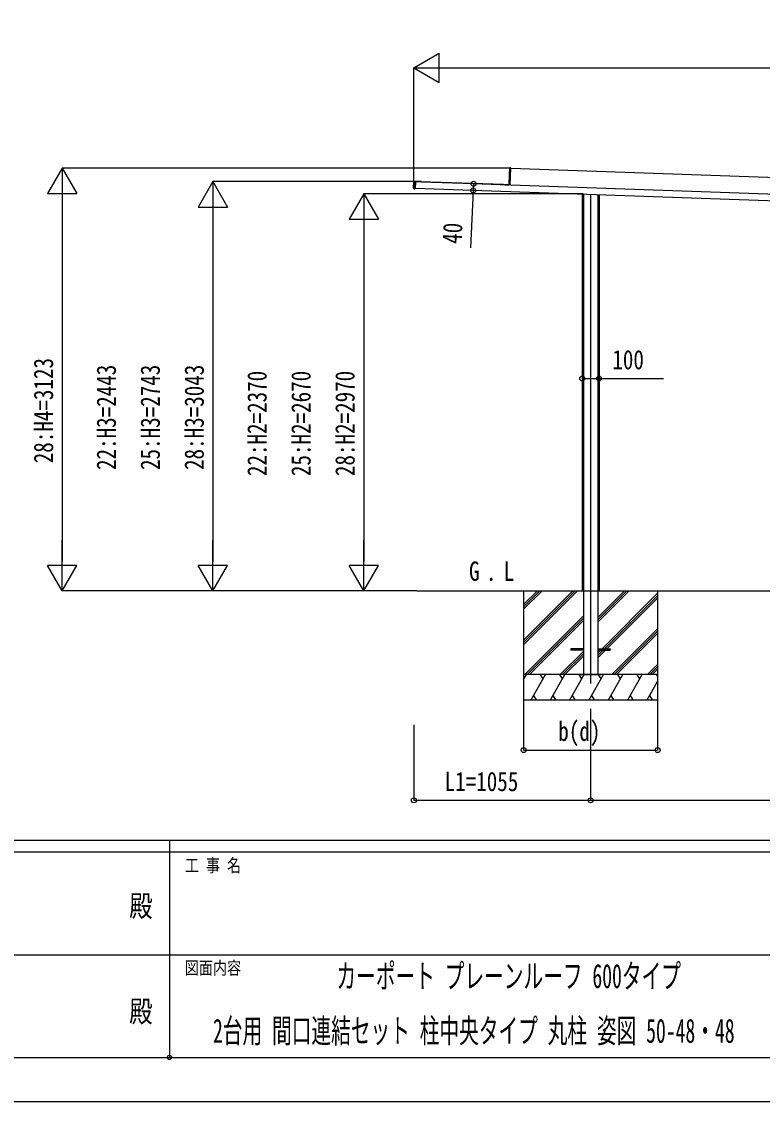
# Model space of a CAD drawing. Units: millimetres, scale not verified. Extents: x -14718 to 14718, y -10396 to 10396.
# Drawn here: x -900 to 3523, y -10394 to -3948 of the extents above; entities that cross this region are included whole.
import ezdxf
from ezdxf.enums import TextEntityAlignment as Align

# ---------------------------------------------------------------- set-up
doc = ezdxf.new("R2010")
doc.units = ezdxf.units.MM
doc.header["$LTSCALE"] = 50
doc.header["$PDMODE"] = 32
doc.header["$PDSIZE"] = 25
for name, color, linetype in [('0-2_USER1', 3, 'Continuous'), ('0-3_YKK_12', 2, 'Continuous'), ('0-4_YKK_A1', 4, 'Continuous'), ('0-5_YKK_D', 6, 'Continuous'), ('0-6_YKK_ZWAK', 7, 'Continuous')]:
    doc.layers.add(name, color=color, linetype=linetype)
doc.styles.add('ＭＳ ゴシック', font='')
doc.styles.get('ＭＳ ゴシック').set_extended_font_data('MS Gothic')

msp = doc.modelspace()

# ---------------------------------------------------------------- linework, layer by layer
at = {"layer": '0-3_YKK_12'}
msp.add_line((2497.57, -4977.33), (2497.57, -7898.63), dxfattribs=at)
at = {"layer": '0-4_YKK_A1'}
for p, q in [((2014.67, -4821.42), (2011.46, -4913.52)), ((2014.67, -4821.42), (2014.2, -4821.41)), ((2020.21, -4821.28), (2014.67, -4821.42)), ((2014.69, -4820.93), (2020.23, -4820.78)), ((2016.67, -4922.69), (2020.21, -4821.28)), ((2020.13, -4823.48), (5881.98, -4958.33)), ((2020.23, -4820.78), (2020.21, -4821.28)), ((1439.83, -4942.83), (1441.19, -4903.85)), ((1441.53, -4943.9), (1442.97, -4902.85)), ((1442, -4943.92), (1441.53, -4943.9)), ((1449.5, -4945.14), (1441.99, -4944.42)), ((1443.44, -4902.86), (1442, -4943.92)), ((1442, -4943.92), (1449.51, -4944.64)), ((1442.73, -4945.93), (1447.72, -4946.1)), ((1443.44, -4902.86), (1442.97, -4902.85)), ((1450.98, -4902.66), (1443.44, -4902.86)), ((1457.79, -4901.43), (1444.3, -4900.96)), ((1447.72, -4946.1), (1447.76, -4944.99)), ((1449.29, -4901.13), (1449.25, -4902.23)), ((1449.51, -4944.64), (1449.5, -4945.14)), ((1450.98, -4902.66), (1449.51, -4944.64)), ((6444.19, -5118.06), (1449.55, -4943.64)), ((6445.59, -5078.08), (1450.94, -4903.66)), ((1457.72, -4903.43), (1457.79, -4901.43)), ((1463.78, -4901.64), (1457.79, -4901.43)), ((1463.71, -4903.64), (1463.78, -4901.64)), ((1473.78, -4901.99), (1463.78, -4901.64)), ((1473.71, -4903.98), (1473.78, -4901.99)), ((1479.7, -4904.19), (1479.77, -4902.19)), ((1481.88, -4904.74), (1481.91, -4903.65)), ((2008.8, -4923.14), (1481.88, -4904.74)), ((1976.66, -4920.92), (1481.91, -4903.65)), ((1486.72, -4904.91), (1486.73, -4904.61)), ((1486.73, -4904.61), (1486.75, -4904.01)), ((1976.62, -4922.02), (1976.66, -4920.92)), ((1981.67, -4922.2), (1981.68, -4921.9)), ((1981.68, -4921.9), (1981.7, -4921.3)), ((1981.7, -4921.3), (1981.71, -4921)), ((1985.66, -4922.34), (1985.69, -4921.64)), ((2016.66, -4922.72), (1985.69, -4921.64)), ((2011.18, -4921.53), (2010.71, -4921.51)), ((2011.46, -4913.52), (2010.99, -4913.5)), ((2011.46, -4913.52), (2011.18, -4921.53)), ((2016.67, -4922.69), (2016.64, -4923.42)), ((2447.57, -4978.49), (2447.57, -7346.13)), ((2454.43, -4978.73), (2454.43, -7846.13)), ((2540.71, -4981.74), (2540.71, -7846.13)), ((2547.57, -4981.98), (2547.57, -7346.13)), ((1460.04, -7346.13), (6958.44, -7346.13)), ((2097.57, -7346.13), (2097.57, -7996.13)), ((2097.57, -7640.11), (2391.55, -7346.13)), ((2097.57, -7654.25), (2405.69, -7346.13)), ((2097.57, -7668.39), (2419.83, -7346.13)), ((2097.57, -7427.98), (2179.41, -7346.13)), ((2097.57, -7442.12), (2193.56, -7346.13)), ((2097.57, -7456.26), (2207.7, -7346.13)), ((2540.71, -7533.63), (2728.2, -7346.13)), ((2540.71, -7519.48), (2714.06, -7346.13)), ((2540.71, -7505.34), (2699.92, -7346.13)), ((2897.57, -7346.13), (2897.57, -7996.13)), ((2566.55, -7691.63), (2897.57, -7360.61)), ((2580.69, -7691.63), (2897.57, -7374.75)), ((2594.83, -7691.63), (2897.57, -7388.9)), ((2103.68, -7846.13), (2454.43, -7495.38)), ((2117.82, -7846.13), (2454.43, -7509.52)), ((2131.96, -7846.13), (2454.43, -7523.67)), ((2624.18, -7846.13), (2897.57, -7572.74)), ((2638.32, -7846.13), (2897.57, -7586.89)), ((2652.46, -7846.13), (2897.57, -7601.03)), ((2315.81, -7846.13), (2454.43, -7707.51)), ((2329.95, -7846.13), (2454.43, -7721.65)), ((2380.07, -7691.63), (2380.07, -7700.63)), ((2454.43, -7691.63), (2380.07, -7691.63)), ((2454.43, -7700.63), (2380.07, -7700.63)), ((2540.71, -7691.63), (2615.07, -7691.63)), ((2540.71, -7745.76), (2585.83, -7700.63)), ((2540.71, -7717.47), (2557.55, -7700.63)), ((2540.71, -7731.61), (2571.69, -7700.63)), ((2540.71, -7700.63), (2615.07, -7700.63)), ((2615.07, -7691.63), (2615.07, -7700.63)), ((2344.1, -7846.13), (2454.43, -7735.8)), ((2836.31, -7846.13), (2897.57, -7784.87)), ((2850.45, -7846.13), (2897.57, -7799.02)), ((2897.57, -7846.13), (2097.57, -7846.13)), ((2097.57, -7875.07), (2114.28, -7846.13)), ((2142.11, -7996.13), (2228.72, -7846.13)), ((2213.72, -7872.12), (2198.71, -7846.13)), ((2257.59, -7996.13), (2344.19, -7846.13)), ((2329.19, -7872.12), (2314.19, -7846.13)), ((2373.06, -7996.13), (2459.66, -7846.13)), ((2444.66, -7872.11), (2429.66, -7846.13)), ((2436.67, -7846.13), (2558.47, -7846.13)), ((2488.53, -7996.13), (2575.13, -7846.13)), ((2560.13, -7872.11), (2545.13, -7846.13)), ((2604, -7996.13), (2690.6, -7846.13)), ((2675.6, -7872.11), (2660.6, -7846.13)), ((2719.47, -7996.13), (2806.07, -7846.13)), ((2791.07, -7872.11), (2776.07, -7846.13)), ((2864.59, -7846.13), (2897.57, -7813.16)), ((2897.57, -7856.58), (2891.54, -7846.13)), ((2099.28, -7872.11), (2097.57, -7869.15)), ((2834.94, -7996.13), (2897.57, -7887.65)), ((2157.11, -7970.15), (2172.11, -7996.13)), ((2272.58, -7970.15), (2287.58, -7996.13)), ((2388.06, -7970.15), (2403.06, -7996.13)), ((2503.53, -7970.15), (2518.52, -7996.13)), ((2619, -7970.15), (2633.99, -7996.13)), ((2734.47, -7970.15), (2749.46, -7996.13)), ((2849.94, -7970.15), (2864.93, -7996.13)), ((2097.57, -7996.13), (2897.57, -7996.13))]:
    msp.add_line(p, q, dxfattribs=at)
for points in [[(2010.71, -4921.51), (2010.99, -4913.5), (2014.2, -4821.41)], [(1443.45, -4902.36), (1451, -4902.17), (1450.98, -4902.66)], [(1486.27, -4902.42), (1486.2, -4904.42), (1450.96, -4903.19)], [(1486.27, -4902.42), (1479.77, -4902.19), (1473.78, -4901.99)], [(1486.75, -4904.01), (1486.76, -4903.71), (1981.71, -4921)], [(1985.69, -4921.64), (1985.71, -4921.14), (2010.39, -4922)]]:
    msp.add_lwpolyline(points, dxfattribs=at)
for centre, radius, start, end in [((2014.7, -4821.43), 0.5, 91.5, 178), ((2016.73, -4821.25), 2.07, 171.06854, 184.93146), ((1442.83, -4942.93), 3, 178, 268), ((1444.19, -4903.95), 3, 88, 178), ((1442.03, -4943.92), 0.5, 178, 264.5), ((1444.05, -4944.24), 2.07, 171.06854, 184.93146), ((1443.47, -4902.86), 0.5, 91.5, 178), ((1445.5, -4902.68), 2.07, 171.06854, 184.93146), ((2010.21, -4921.49), 0.5, 268, 358), ((2010.2, -4921.23), 0.765, 269.05171, 301.0406), ((2010.39, -4921.76), 0.242, 269.80053, 328.78296), ((2013.27, -4906.73), 15.54, 259.3054, 261.87346), ((2010.9, -4923.7), 1.85, 83.82294, 99.58333), ((2007.94, -4921.64), 3.17, 351.51431, 355.97407), ((2010.18, -4921.49), 1, 337.89786, 358), ((2016.62, -4922.69), 0.046, 321.12762, 0.80407)]:
    msp.add_arc(centre, radius, start, end, dxfattribs=at)
for centre, ratio, start_param in [((2003.59, -4922.26), 0.038227, 0), ((2003.61, -4922.26), 0.061163, 0.0374041)]:
    msp.add_ellipse(centre, major_axis=(13.07, -0.46), ratio=ratio, start_param=start_param, end_param=0.962078, dxfattribs=at)
at = {"layer": '0-5_YKK_D'}
for p, q in [((1442.57, -4223.13), (1594.12, -4135.63)), ((1594.12, -4310.63), (1594.12, -4135.63)), ((1442.57, -4941.91), (1442.57, -4222.13)), ((1442.57, -4223.13), (1594.12, -4310.63)), ((1442.57, -4223.13), (1745.68, -4223.13)), ((1617.57, -4223.13), (6277.57, -4223.13)), ((-657.43, -4823.13), (-744.93, -4974.69)), ((2016.34, -4823.13), (-658.43, -4823.13)), ((-657.43, -4823.13), (-569.93, -4974.69)), ((-657.43, -4823.13), (-657.43, -5126.24)), ((242.57, -4903.13), (155.07, -5054.69)), ((1443.45, -4903.13), (241.57, -4903.13)), ((242.57, -4903.13), (330.07, -5054.69)), ((242.57, -4903.13), (242.57, -5206.24)), ((-744.93, -4974.69), (-569.93, -4974.69)), ((-657.43, -4998.13), (-657.43, -7171.13)), ((1142.57, -4976.13), (1055.07, -5127.69)), ((2452.87, -4976.13), (1141.57, -4976.13)), ((1142.57, -4976.13), (1230.07, -5127.69)), ((1142.57, -4976.13), (1142.57, -5279.24)), ((155.07, -5054.69), (330.07, -5054.69)), ((242.57, -5078.13), (242.57, -7171.13)), ((1055.07, -5127.69), (1230.07, -5127.69)), ((1142.57, -5151.13), (1142.57, -7171.13)), ((-657.43, -7346.13), (-657.43, -7043.02)), ((242.57, -7346.13), (242.57, -7043.02)), ((1142.57, -7346.13), (1142.57, -7043.02)), ((-657.43, -7346.13), (-744.93, -7194.58)), ((-569.93, -7194.58), (-744.93, -7194.58)), ((-657.43, -7346.13), (-569.93, -7194.58)), ((242.57, -7346.13), (155.07, -7194.58)), ((330.07, -7194.58), (155.07, -7194.58)), ((242.57, -7346.13), (330.07, -7194.58)), ((1142.57, -7346.13), (1055.07, -7194.58)), ((1230.07, -7194.58), (1055.07, -7194.58)), ((1142.57, -7346.13), (1230.07, -7194.58)), ((1459.04, -7346.13), (-658.43, -7346.13)), ((1459.04, -7346.13), (241.57, -7346.13)), ((1459.04, -7346.13), (1141.57, -7346.13)), ((2097.57, -7997.13), (2097.57, -8297.3)), ((2497.57, -8049.63), (2497.57, -8597.3)), ((2497.57, -8049.63), (2497.57, -8597.3)), ((2897.57, -7997.13), (2897.57, -8297.3)), ((1442.57, -8146.13), (1442.57, -8597.3)), ((2097.57, -8296.3), (2897.57, -8296.3)), ((1442.57, -8596.3), (2497.57, -8596.3)), ((2497.57, -8596.3), (5397.57, -8596.3))]:
    msp.add_line(p, q, dxfattribs=at)
for points in [[(1798.64, -4915.81), (1796.73, -4955.76), (1780.31, -5299.17)], [(2447.57, -6078.3), (2547.57, -6078.3), (2932.67, -6078.3)]]:
    msp.add_lwpolyline(points, dxfattribs=at)
for centre in [(1796.73, -4955.76), (1798.64, -4915.81), (2447.57, -6078.3), (2547.57, -6078.3), (2097.57, -8296.3), (2897.57, -8296.3), (1442.57, -8596.3), (2497.57, -8596.3), (2497.57, -8596.3)]:
    msp.add_circle(centre, 14.88, dxfattribs=at)
at = {"layer": '0-6_YKK_ZWAK'}
for p, q in [((13632.57, -8836.3), (-13667.43, -8836.3)), ((-17.43, -8836.3), (-17.43, -10131.3)), ((-17.43, -8906.3), (-4567.43, -8906.3)), ((4532.57, -8906.3), (-17.43, -8906.3)), ((-4541.18, -9518.8), (-17.43, -9518.8)), ((-17.43, -9518.8), (4532.57, -9518.8)), ((-4567.43, -10131.3), (-17.43, -10131.3)), ((-17.43, -10131.3), (4532.57, -10131.3))]:
    msp.add_line(p, q, dxfattribs=at)
msp.add_lwpolyline([(-14717.5, -10393.8), (14717.5, -10393.8), (14717.5, 10396.2), (-14717.5, 10396.2)], close=True, dxfattribs=at)
msp.add_point((-17.43, -10131.3), dxfattribs=at)

# ---------------------------------------------------------------- texts
at = {"layer": '0-2_USER1', "style": 'ＭＳ ゴシック'}
for s, height, width, p in [('G', 115.5, 0.8, (1771.45, -7320.82)), ('L', 115.5, 0.8, (1978.32, -7320.82)), ('.', 115.5, 0.8, (1872.25, -7320.82)), ('カーポート プレーンルーフ 600タイプ', 143.7, 0.6, (979.58, -9760.47)), ('2台用 間口連結セット 柱中央タイプ 丸柱 姿図 50-48・48', 143.7, 0.6, (242.62, -10087.13))]:
    msp.add_text(s, height=height, dxfattribs=dict(at, width=width)).set_placement(p, align=Align.BOTTOM_LEFT)
at = {"layer": '0-5_YKK_D', "style": 'ＭＳ ゴシック', "width": 0.8}
for s, rotation, p in [('40', 87.262, (1761.29, -5278.24)), ('28:H4=3123', 90, (-677.43, -6584.43)), ('22:H3=2443', 90, (-302.43, -6624.43)), ('25:H3=2743', 90, (-39.93, -6624.43)), ('28:H3=3043', 90, (222.57, -6624.43)), ('22:H2=2370', 90, (597.57, -6660.93)), ('25:H2=2670', 90, (860.07, -6660.93)), ('28:H2=2970', 90, (1122.57, -6660.93))]:
    msp.add_text(s, height=115.5, rotation=rotation, dxfattribs=at).set_placement(p, align=Align.BOTTOM_LEFT)
for s, p in [('100', (2627.07, -6058.3)), ('b(d)', (2304.37, -8276.3)), ('L1=1055', (1625.67, -8576.3))]:
    msp.add_text(s, height=115.5, dxfattribs=at).set_placement(p, align=Align.BOTTOM_LEFT)
at = {"layer": '0-6_YKK_ZWAK', "style": 'ＭＳ ゴシック', "width": 0.8}
for s, height, p in [('工 事 名', 76.98, (74.44, -9046.3)), ('殿', 128.3, (-257.83, -9329.22)), ('図面内容', 76.98, (74.44, -9658.8)), ('殿', 128.3, (-257.83, -9959.22))]:
    msp.add_text(s, height=height, dxfattribs=at).set_placement(p, align=Align.BOTTOM_LEFT)

doc.saveas('drawing.dxf')
